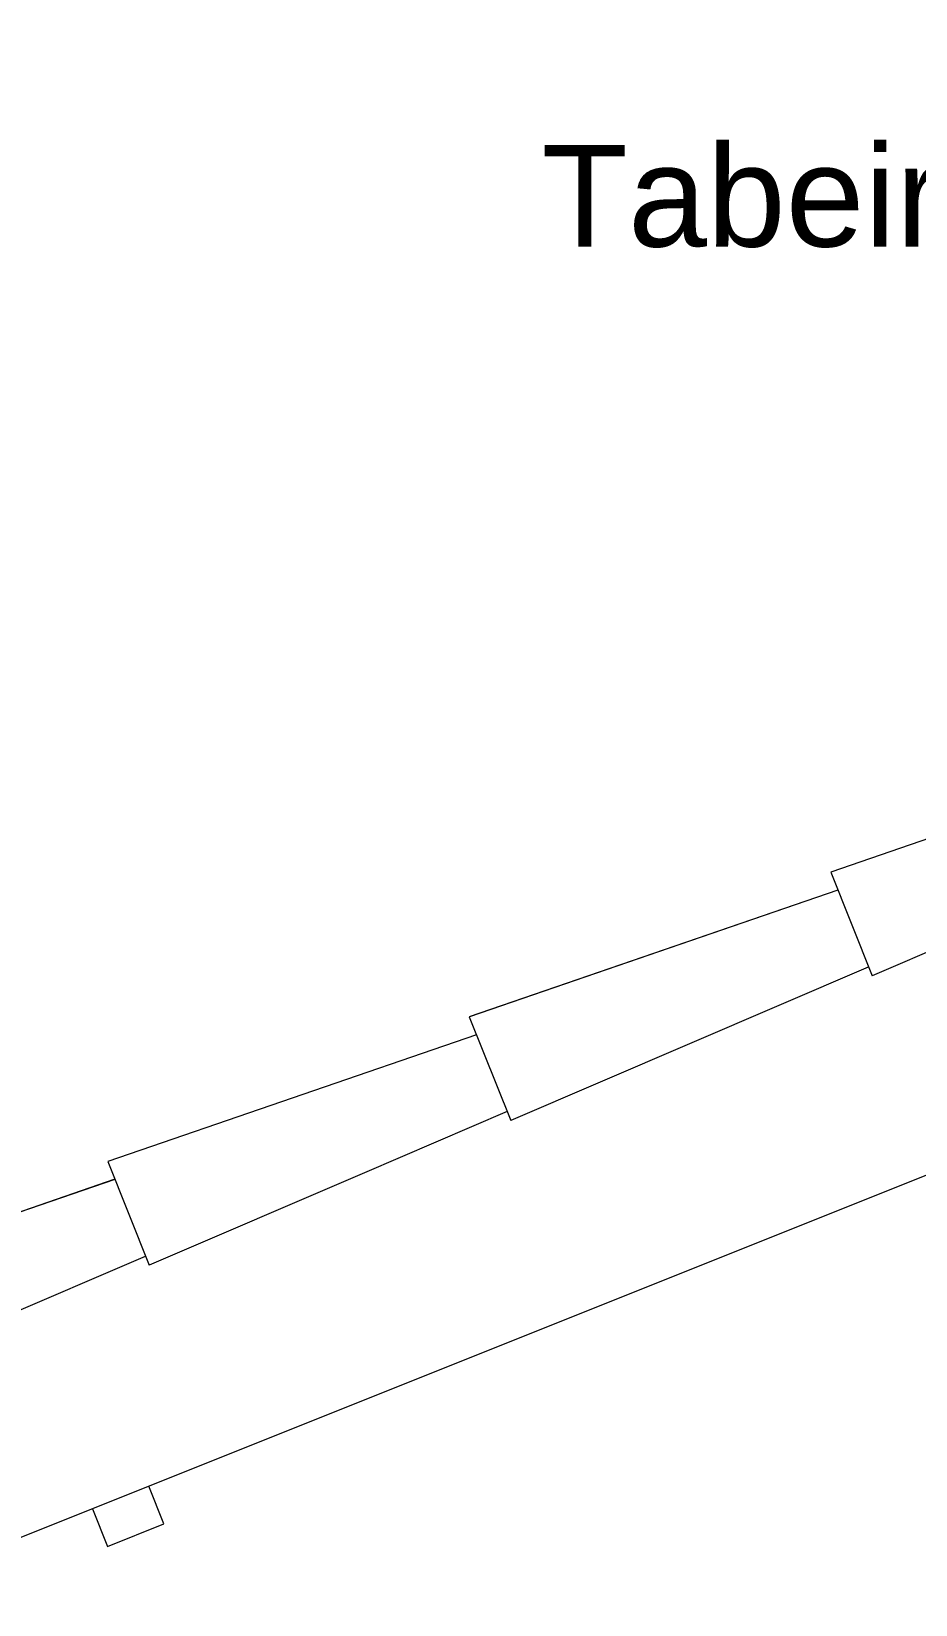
# Model space of a CAD drawing. Header units: millimetres. Extents: x -12976 to 58202, y -2238 to 7407.
# Drawn here: x -5484 to -4613, y 4891 to 6441 of the extents above; entities that cross this region are included whole.
import ezdxf

# ---------------------------------------------------------------- set-up
doc = ezdxf.new("R2010")
doc.units = ezdxf.units.MM
for name, color, linetype, lineweight in [('A-GLAZ-CURT', 52, 'Continuous', 9), ('A-GLAZ-CWMG', 51, 'Continuous', 9), ('A-ROOF-OTLN', 132, 'Continuous', 9), ('G-ANNO-TEXT', 231, 'Continuous', 9)]:
    doc.layers.add(name, color=color, linetype=linetype, lineweight=lineweight)
doc.styles.add('Arial', font='arial.ttf', dxfattribs={"height": 100})

# ---------------------------------------------------------------- blocks, each defined once
blk = doc.blocks.new('Rectangular Mullion - Terça-4255527-FACHADA POSTERIOR')
at = {"layer": 'A-GLAZ-CWMG'}
for p, q in [((-6588.1, 4476.4), (-6602.9, 4513.6)), ((-6658.6, 4491.3), (-6643.8, 4454.2)), ((-6643.8, 4454.2), (-6588.1, 4476.4))]:
    blk.add_line(p, q, dxfattribs=at)
blk = doc.blocks.new('COLONIAL BASE - COLONIAL BASE-V28-FACHADA POSTERIOR')
at = {"layer": 'A-GLAZ-CURT'}
blk.add_line((-6828.1, 4739.3), (-7191.6, 4614.3), dxfattribs=at)
blk = doc.blocks.new('COLONIAL BASE - COLONIAL BASE-V31-FACHADA POSTERIOR')
at = {"layer": 'A-GLAZ-CURT'}
blk.add_line((-4689.4, 5594.8), (-5052.6, 5469.9), dxfattribs=at)
blk = doc.blocks.new('COLONIAL BASE - COLONIAL BASE-V42-FACHADA POSTERIOR')
at = {"layer": 'A-GLAZ-CURT'}
for p, q in [((-5402.2, 5309.6), (-5765.7, 5184.6)), ((-5372.5, 5233.7), (-5724.9, 5082.5)), ((-5765.7, 5184.6), (-5724.9, 5082.5))]:
    blk.add_line(p, q, dxfattribs=at)
blk = doc.blocks.new('COLONIAL BASE - COLONIAL BASE-V43-FACHADA POSTERIOR')
at = {"layer": 'A-GLAZ-CURT'}
for p, q in [((-5045.8, 5452.2), (-5409.3, 5327.2)), ((-5015.5, 5376.5), (-5156, 5316.2)), ((-5409.3, 5327.2), (-5368.4, 5225.1)), ((-5156, 5316.2), (-5368.4, 5225.1))]:
    blk.add_line(p, q, dxfattribs=at)
blk = doc.blocks.new('COLONIAL BASE - COLONIAL BASE-V44-FACHADA POSTERIOR')
at = {"layer": 'A-GLAZ-CURT'}
for p, q in [((-4689.4, 5594.8), (-5052.8, 5469.8)), ((-4659.5, 5518.9), (-5012, 5367.7)), ((-5052.8, 5469.8), (-5012, 5367.7))]:
    blk.add_line(p, q, dxfattribs=at)
blk = doc.blocks.new('COLONIAL BASE - COLONIAL BASE-V38-FACHADA POSTERIOR')
at = {"layer": 'A-GLAZ-CURT'}
for p, q in [((-6828.1, 4739.3), (-7191.6, 4614.3)), ((-6797.8, 4663.5), (-7150.8, 4512.2)), ((-7191.6, 4614.3), (-7150.8, 4512.2))]:
    blk.add_line(p, q, dxfattribs=at)

msp = doc.modelspace()

# ---------------------------------------------------------------- linework, layer by layer
at = {"layer": 'A-ROOF-OTLN'}
msp.add_line((-1784.6, 6440.9), (-7844.6, 4016.9), dxfattribs=at)

# ---------------------------------------------------------------- block references
at = {"layer": 'A-GLAZ-CURT'}
for name, p in [('COLONIAL BASE - COLONIAL BASE-V28-FACHADA POSTERIOR', (2495.3, 998.1)), ('COLONIAL BASE - COLONIAL BASE-V28-FACHADA POSTERIOR', (2495.3, 998.1)), ('COLONIAL BASE - COLONIAL BASE-V28-FACHADA POSTERIOR', (2495.3, 998.1)), ('COLONIAL BASE - COLONIAL BASE-V28-FACHADA POSTERIOR', (2495.3, 998.1)), ('COLONIAL BASE - COLONIAL BASE-V28-FACHADA POSTERIOR', (2495.3, 998.1)), ('COLONIAL BASE - COLONIAL BASE-V28-FACHADA POSTERIOR', (2495.3, 998.1)), ('COLONIAL BASE - COLONIAL BASE-V28-FACHADA POSTERIOR', (2495.3, 998.1)), ('COLONIAL BASE - COLONIAL BASE-V28-FACHADA POSTERIOR', (2495.3, 998.1)), ('COLONIAL BASE - COLONIAL BASE-V28-FACHADA POSTERIOR', (2495.3, 998.1)), ('COLONIAL BASE - COLONIAL BASE-V28-FACHADA POSTERIOR', (2495.3, 998.1)), ('COLONIAL BASE - COLONIAL BASE-V28-FACHADA POSTERIOR', (2495.3, 998.1)), ('COLONIAL BASE - COLONIAL BASE-V28-FACHADA POSTERIOR', (2495.3, 998.1)), ('COLONIAL BASE - COLONIAL BASE-V28-FACHADA POSTERIOR', (2495.3, 998.1)), ('COLONIAL BASE - COLONIAL BASE-V28-FACHADA POSTERIOR', (2495.3, 998.1)), ('COLONIAL BASE - COLONIAL BASE-V28-FACHADA POSTERIOR', (2495.3, 998.1)), ('COLONIAL BASE - COLONIAL BASE-V28-FACHADA POSTERIOR', (2495.3, 998.1)), ('COLONIAL BASE - COLONIAL BASE-V28-FACHADA POSTERIOR', (2495.3, 998.1)), ('COLONIAL BASE - COLONIAL BASE-V28-FACHADA POSTERIOR', (2495.3, 998.1)), ('COLONIAL BASE - COLONIAL BASE-V28-FACHADA POSTERIOR', (2495.3, 998.1)), ('COLONIAL BASE - COLONIAL BASE-V28-FACHADA POSTERIOR', (2495.3, 998.1)), ('COLONIAL BASE - COLONIAL BASE-V28-FACHADA POSTERIOR', (2495.3, 998.1)), ('COLONIAL BASE - COLONIAL BASE-V28-FACHADA POSTERIOR', (2495.3, 998.1)), ('COLONIAL BASE - COLONIAL BASE-V28-FACHADA POSTERIOR', (2495.3, 998.1)), ('COLONIAL BASE - COLONIAL BASE-V28-FACHADA POSTERIOR', (2495.3, 998.1)), ('COLONIAL BASE - COLONIAL BASE-V28-FACHADA POSTERIOR', (2495.3, 998.1)), ('COLONIAL BASE - COLONIAL BASE-V28-FACHADA POSTERIOR', (2495.3, 998.1)), ('COLONIAL BASE - COLONIAL BASE-V28-FACHADA POSTERIOR', (2495.3, 998.1)), ('COLONIAL BASE - COLONIAL BASE-V28-FACHADA POSTERIOR', (2495.3, 998.1)), ('COLONIAL BASE - COLONIAL BASE-V28-FACHADA POSTERIOR', (2495.3, 998.1)), ('COLONIAL BASE - COLONIAL BASE-V28-FACHADA POSTERIOR', (2495.3, 998.1)), ('COLONIAL BASE - COLONIAL BASE-V28-FACHADA POSTERIOR', (2495.3, 998.1)), ('COLONIAL BASE - COLONIAL BASE-V28-FACHADA POSTERIOR', (2495.3, 998.1)), ('COLONIAL BASE - COLONIAL BASE-V28-FACHADA POSTERIOR', (2495.3, 998.1)), ('COLONIAL BASE - COLONIAL BASE-V28-FACHADA POSTERIOR', (2495.3, 998.1)), ('COLONIAL BASE - COLONIAL BASE-V28-FACHADA POSTERIOR', (2495.3, 998.1)), ('COLONIAL BASE - COLONIAL BASE-V28-FACHADA POSTERIOR', (2495.3, 998.1)), ('COLONIAL BASE - COLONIAL BASE-V28-FACHADA POSTERIOR', (2495.3, 998.1)), ('COLONIAL BASE - COLONIAL BASE-V28-FACHADA POSTERIOR', (2495.3, 998.1)), ('COLONIAL BASE - COLONIAL BASE-V28-FACHADA POSTERIOR', (2495.3, 998.1)), ('COLONIAL BASE - COLONIAL BASE-V28-FACHADA POSTERIOR', (2495.3, 998.1)), ('COLONIAL BASE - COLONIAL BASE-V28-FACHADA POSTERIOR', (2495.3, 998.1)), ('COLONIAL BASE - COLONIAL BASE-V28-FACHADA POSTERIOR', (2495.3, 998.1)), ('COLONIAL BASE - COLONIAL BASE-V28-FACHADA POSTERIOR', (2495.3, 998.1)), ('COLONIAL BASE - COLONIAL BASE-V28-FACHADA POSTERIOR', (2495.3, 998.1)), ('COLONIAL BASE - COLONIAL BASE-V28-FACHADA POSTERIOR', (2495.3, 998.1)), ('COLONIAL BASE - COLONIAL BASE-V28-FACHADA POSTERIOR', (2495.3, 998.1)), ('COLONIAL BASE - COLONIAL BASE-V28-FACHADA POSTERIOR', (2495.3, 998.1)), ('COLONIAL BASE - COLONIAL BASE-V28-FACHADA POSTERIOR', (2495.3, 998.1)), ('COLONIAL BASE - COLONIAL BASE-V28-FACHADA POSTERIOR', (2495.3, 998.1)), ('COLONIAL BASE - COLONIAL BASE-V28-FACHADA POSTERIOR', (2495.3, 998.1)), ('COLONIAL BASE - COLONIAL BASE-V28-FACHADA POSTERIOR', (2495.3, 998.1)), ('COLONIAL BASE - COLONIAL BASE-V28-FACHADA POSTERIOR', (2495.3, 998.1)), ('COLONIAL BASE - COLONIAL BASE-V28-FACHADA POSTERIOR', (2495.3, 998.1)), ('COLONIAL BASE - COLONIAL BASE-V28-FACHADA POSTERIOR', (2495.3, 998.1)), ('COLONIAL BASE - COLONIAL BASE-V28-FACHADA POSTERIOR', (2495.3, 998.1)), ('COLONIAL BASE - COLONIAL BASE-V28-FACHADA POSTERIOR', (2495.3, 998.1)), ('COLONIAL BASE - COLONIAL BASE-V28-FACHADA POSTERIOR', (2495.3, 998.1)), ('COLONIAL BASE - COLONIAL BASE-V28-FACHADA POSTERIOR', (2495.3, 998.1)), ('COLONIAL BASE - COLONIAL BASE-V28-FACHADA POSTERIOR', (2495.3, 998.1)), ('COLONIAL BASE - COLONIAL BASE-V28-FACHADA POSTERIOR', (2495.3, 998.1)), ('COLONIAL BASE - COLONIAL BASE-V38-FACHADA POSTERIOR', (2495.3, 998.1)), ('COLONIAL BASE - COLONIAL BASE-V44-FACHADA POSTERIOR', (0, 0)), ('COLONIAL BASE - COLONIAL BASE-V31-FACHADA POSTERIOR', (0, 0)), ('COLONIAL BASE - COLONIAL BASE-V31-FACHADA POSTERIOR', (0, 0)), ('COLONIAL BASE - COLONIAL BASE-V31-FACHADA POSTERIOR', (0, 0)), ('COLONIAL BASE - COLONIAL BASE-V31-FACHADA POSTERIOR', (0, 0)), ('COLONIAL BASE - COLONIAL BASE-V31-FACHADA POSTERIOR', (0, 0)), ('COLONIAL BASE - COLONIAL BASE-V31-FACHADA POSTERIOR', (0, 0)), ('COLONIAL BASE - COLONIAL BASE-V31-FACHADA POSTERIOR', (0, 0)), ('COLONIAL BASE - COLONIAL BASE-V31-FACHADA POSTERIOR', (0, 0)), ('COLONIAL BASE - COLONIAL BASE-V31-FACHADA POSTERIOR', (0, 0)), ('COLONIAL BASE - COLONIAL BASE-V31-FACHADA POSTERIOR', (0, 0)), ('COLONIAL BASE - COLONIAL BASE-V31-FACHADA POSTERIOR', (0, 0)), ('COLONIAL BASE - COLONIAL BASE-V31-FACHADA POSTERIOR', (0, 0)), ('COLONIAL BASE - COLONIAL BASE-V31-FACHADA POSTERIOR', (0, 0)), ('COLONIAL BASE - COLONIAL BASE-V31-FACHADA POSTERIOR', (0, 0)), ('COLONIAL BASE - COLONIAL BASE-V31-FACHADA POSTERIOR', (0, 0)), ('COLONIAL BASE - COLONIAL BASE-V31-FACHADA POSTERIOR', (0, 0)), ('COLONIAL BASE - COLONIAL BASE-V31-FACHADA POSTERIOR', (0, 0)), ('COLONIAL BASE - COLONIAL BASE-V31-FACHADA POSTERIOR', (0, 0)), ('COLONIAL BASE - COLONIAL BASE-V31-FACHADA POSTERIOR', (0, 0)), ('COLONIAL BASE - COLONIAL BASE-V31-FACHADA POSTERIOR', (0, 0)), ('COLONIAL BASE - COLONIAL BASE-V31-FACHADA POSTERIOR', (0, 0)), ('COLONIAL BASE - COLONIAL BASE-V31-FACHADA POSTERIOR', (0, 0)), ('COLONIAL BASE - COLONIAL BASE-V31-FACHADA POSTERIOR', (0, 0)), ('COLONIAL BASE - COLONIAL BASE-V31-FACHADA POSTERIOR', (0, 0)), ('COLONIAL BASE - COLONIAL BASE-V31-FACHADA POSTERIOR', (0, 0)), ('COLONIAL BASE - COLONIAL BASE-V31-FACHADA POSTERIOR', (0, 0)), ('COLONIAL BASE - COLONIAL BASE-V31-FACHADA POSTERIOR', (0, 0)), ('COLONIAL BASE - COLONIAL BASE-V31-FACHADA POSTERIOR', (0, 0)), ('COLONIAL BASE - COLONIAL BASE-V31-FACHADA POSTERIOR', (0, 0)), ('COLONIAL BASE - COLONIAL BASE-V31-FACHADA POSTERIOR', (0, 0)), ('COLONIAL BASE - COLONIAL BASE-V31-FACHADA POSTERIOR', (0, 0)), ('COLONIAL BASE - COLONIAL BASE-V31-FACHADA POSTERIOR', (0, 0)), ('COLONIAL BASE - COLONIAL BASE-V31-FACHADA POSTERIOR', (0, 0)), ('COLONIAL BASE - COLONIAL BASE-V31-FACHADA POSTERIOR', (0, 0)), ('COLONIAL BASE - COLONIAL BASE-V31-FACHADA POSTERIOR', (0, 0)), ('COLONIAL BASE - COLONIAL BASE-V31-FACHADA POSTERIOR', (0, 0)), ('COLONIAL BASE - COLONIAL BASE-V31-FACHADA POSTERIOR', (0, 0)), ('COLONIAL BASE - COLONIAL BASE-V31-FACHADA POSTERIOR', (0, 0)), ('COLONIAL BASE - COLONIAL BASE-V31-FACHADA POSTERIOR', (0, 0)), ('COLONIAL BASE - COLONIAL BASE-V31-FACHADA POSTERIOR', (0, 0)), ('COLONIAL BASE - COLONIAL BASE-V31-FACHADA POSTERIOR', (0, 0)), ('COLONIAL BASE - COLONIAL BASE-V31-FACHADA POSTERIOR', (0, 0)), ('COLONIAL BASE - COLONIAL BASE-V31-FACHADA POSTERIOR', (0, 0)), ('COLONIAL BASE - COLONIAL BASE-V31-FACHADA POSTERIOR', (0, 0)), ('COLONIAL BASE - COLONIAL BASE-V31-FACHADA POSTERIOR', (0, 0)), ('COLONIAL BASE - COLONIAL BASE-V31-FACHADA POSTERIOR', (0, 0)), ('COLONIAL BASE - COLONIAL BASE-V31-FACHADA POSTERIOR', (0, 0)), ('COLONIAL BASE - COLONIAL BASE-V31-FACHADA POSTERIOR', (0, 0)), ('COLONIAL BASE - COLONIAL BASE-V31-FACHADA POSTERIOR', (0, 0)), ('COLONIAL BASE - COLONIAL BASE-V31-FACHADA POSTERIOR', (0, 0)), ('COLONIAL BASE - COLONIAL BASE-V31-FACHADA POSTERIOR', (0, 0)), ('COLONIAL BASE - COLONIAL BASE-V31-FACHADA POSTERIOR', (0, 0)), ('COLONIAL BASE - COLONIAL BASE-V31-FACHADA POSTERIOR', (0, 0)), ('COLONIAL BASE - COLONIAL BASE-V31-FACHADA POSTERIOR', (0, 0)), ('COLONIAL BASE - COLONIAL BASE-V31-FACHADA POSTERIOR', (0, 0)), ('COLONIAL BASE - COLONIAL BASE-V31-FACHADA POSTERIOR', (0, 0)), ('COLONIAL BASE - COLONIAL BASE-V31-FACHADA POSTERIOR', (0, 0)), ('COLONIAL BASE - COLONIAL BASE-V31-FACHADA POSTERIOR', (0, 0)), ('COLONIAL BASE - COLONIAL BASE-V31-FACHADA POSTERIOR', (0, 0)), ('COLONIAL BASE - COLONIAL BASE-V31-FACHADA POSTERIOR', (0, 0)), ('COLONIAL BASE - COLONIAL BASE-V28-FACHADA POSTERIOR', (1782.4, 712.9)), ('COLONIAL BASE - COLONIAL BASE-V28-FACHADA POSTERIOR', (1782.4, 712.9)), ('COLONIAL BASE - COLONIAL BASE-V28-FACHADA POSTERIOR', (1782.4, 712.9)), ('COLONIAL BASE - COLONIAL BASE-V28-FACHADA POSTERIOR', (1782.4, 712.9)), ('COLONIAL BASE - COLONIAL BASE-V28-FACHADA POSTERIOR', (1782.4, 712.9)), ('COLONIAL BASE - COLONIAL BASE-V28-FACHADA POSTERIOR', (1782.4, 712.9)), ('COLONIAL BASE - COLONIAL BASE-V28-FACHADA POSTERIOR', (1782.4, 712.9)), ('COLONIAL BASE - COLONIAL BASE-V28-FACHADA POSTERIOR', (1782.4, 712.9)), ('COLONIAL BASE - COLONIAL BASE-V28-FACHADA POSTERIOR', (1782.4, 712.9)), ('COLONIAL BASE - COLONIAL BASE-V28-FACHADA POSTERIOR', (1782.4, 712.9)), ('COLONIAL BASE - COLONIAL BASE-V28-FACHADA POSTERIOR', (1782.4, 712.9)), ('COLONIAL BASE - COLONIAL BASE-V28-FACHADA POSTERIOR', (1782.4, 712.9)), ('COLONIAL BASE - COLONIAL BASE-V28-FACHADA POSTERIOR', (1782.4, 712.9)), ('COLONIAL BASE - COLONIAL BASE-V28-FACHADA POSTERIOR', (1782.4, 712.9)), ('COLONIAL BASE - COLONIAL BASE-V28-FACHADA POSTERIOR', (1782.4, 712.9)), ('COLONIAL BASE - COLONIAL BASE-V28-FACHADA POSTERIOR', (1782.4, 712.9)), ('COLONIAL BASE - COLONIAL BASE-V28-FACHADA POSTERIOR', (1782.4, 712.9)), ('COLONIAL BASE - COLONIAL BASE-V28-FACHADA POSTERIOR', (1782.4, 712.9)), ('COLONIAL BASE - COLONIAL BASE-V28-FACHADA POSTERIOR', (1782.4, 712.9)), ('COLONIAL BASE - COLONIAL BASE-V28-FACHADA POSTERIOR', (1782.4, 712.9)), ('COLONIAL BASE - COLONIAL BASE-V28-FACHADA POSTERIOR', (1782.4, 712.9)), ('COLONIAL BASE - COLONIAL BASE-V28-FACHADA POSTERIOR', (1782.4, 712.9)), ('COLONIAL BASE - COLONIAL BASE-V28-FACHADA POSTERIOR', (1782.4, 712.9)), ('COLONIAL BASE - COLONIAL BASE-V28-FACHADA POSTERIOR', (1782.4, 712.9)), ('COLONIAL BASE - COLONIAL BASE-V28-FACHADA POSTERIOR', (1782.4, 712.9)), ('COLONIAL BASE - COLONIAL BASE-V28-FACHADA POSTERIOR', (1782.4, 712.9)), ('COLONIAL BASE - COLONIAL BASE-V28-FACHADA POSTERIOR', (1782.4, 712.9)), ('COLONIAL BASE - COLONIAL BASE-V28-FACHADA POSTERIOR', (1782.4, 712.9)), ('COLONIAL BASE - COLONIAL BASE-V28-FACHADA POSTERIOR', (1782.4, 712.9)), ('COLONIAL BASE - COLONIAL BASE-V28-FACHADA POSTERIOR', (1782.4, 712.9)), ('COLONIAL BASE - COLONIAL BASE-V28-FACHADA POSTERIOR', (1782.4, 712.9)), ('COLONIAL BASE - COLONIAL BASE-V28-FACHADA POSTERIOR', (1782.4, 712.9)), ('COLONIAL BASE - COLONIAL BASE-V28-FACHADA POSTERIOR', (1782.4, 712.9)), ('COLONIAL BASE - COLONIAL BASE-V28-FACHADA POSTERIOR', (1782.4, 712.9)), ('COLONIAL BASE - COLONIAL BASE-V28-FACHADA POSTERIOR', (1782.4, 712.9)), ('COLONIAL BASE - COLONIAL BASE-V28-FACHADA POSTERIOR', (1782.4, 712.9)), ('COLONIAL BASE - COLONIAL BASE-V28-FACHADA POSTERIOR', (1782.4, 712.9)), ('COLONIAL BASE - COLONIAL BASE-V28-FACHADA POSTERIOR', (1782.4, 712.9)), ('COLONIAL BASE - COLONIAL BASE-V28-FACHADA POSTERIOR', (1782.4, 712.9)), ('COLONIAL BASE - COLONIAL BASE-V28-FACHADA POSTERIOR', (1782.4, 712.9)), ('COLONIAL BASE - COLONIAL BASE-V28-FACHADA POSTERIOR', (1782.4, 712.9)), ('COLONIAL BASE - COLONIAL BASE-V28-FACHADA POSTERIOR', (1782.4, 712.9)), ('COLONIAL BASE - COLONIAL BASE-V28-FACHADA POSTERIOR', (1782.4, 712.9)), ('COLONIAL BASE - COLONIAL BASE-V28-FACHADA POSTERIOR', (1782.4, 712.9)), ('COLONIAL BASE - COLONIAL BASE-V28-FACHADA POSTERIOR', (1782.4, 712.9)), ('COLONIAL BASE - COLONIAL BASE-V28-FACHADA POSTERIOR', (1782.4, 712.9)), ('COLONIAL BASE - COLONIAL BASE-V28-FACHADA POSTERIOR', (1782.4, 712.9)), ('COLONIAL BASE - COLONIAL BASE-V28-FACHADA POSTERIOR', (1782.4, 712.9)), ('COLONIAL BASE - COLONIAL BASE-V28-FACHADA POSTERIOR', (1782.4, 712.9)), ('COLONIAL BASE - COLONIAL BASE-V28-FACHADA POSTERIOR', (1782.4, 712.9)), ('COLONIAL BASE - COLONIAL BASE-V28-FACHADA POSTERIOR', (1782.4, 712.9)), ('COLONIAL BASE - COLONIAL BASE-V28-FACHADA POSTERIOR', (1782.4, 712.9)), ('COLONIAL BASE - COLONIAL BASE-V28-FACHADA POSTERIOR', (1782.4, 712.9)), ('COLONIAL BASE - COLONIAL BASE-V28-FACHADA POSTERIOR', (1782.4, 712.9)), ('COLONIAL BASE - COLONIAL BASE-V28-FACHADA POSTERIOR', (1782.4, 712.9)), ('COLONIAL BASE - COLONIAL BASE-V28-FACHADA POSTERIOR', (1782.4, 712.9)), ('COLONIAL BASE - COLONIAL BASE-V28-FACHADA POSTERIOR', (1782.4, 712.9)), ('COLONIAL BASE - COLONIAL BASE-V28-FACHADA POSTERIOR', (1782.4, 712.9)), ('COLONIAL BASE - COLONIAL BASE-V28-FACHADA POSTERIOR', (1782.4, 712.9)), ('COLONIAL BASE - COLONIAL BASE-V28-FACHADA POSTERIOR', (1782.4, 712.9)), ('COLONIAL BASE - COLONIAL BASE-V43-FACHADA POSTERIOR', (0, 0)), ('COLONIAL BASE - COLONIAL BASE-V28-FACHADA POSTERIOR', (1425.9, 570.4)), ('COLONIAL BASE - COLONIAL BASE-V28-FACHADA POSTERIOR', (1425.9, 570.4)), ('COLONIAL BASE - COLONIAL BASE-V28-FACHADA POSTERIOR', (1425.9, 570.4)), ('COLONIAL BASE - COLONIAL BASE-V28-FACHADA POSTERIOR', (1425.9, 570.4)), ('COLONIAL BASE - COLONIAL BASE-V28-FACHADA POSTERIOR', (1425.9, 570.4)), ('COLONIAL BASE - COLONIAL BASE-V28-FACHADA POSTERIOR', (1425.9, 570.4)), ('COLONIAL BASE - COLONIAL BASE-V28-FACHADA POSTERIOR', (1425.9, 570.4)), ('COLONIAL BASE - COLONIAL BASE-V28-FACHADA POSTERIOR', (1425.9, 570.4)), ('COLONIAL BASE - COLONIAL BASE-V28-FACHADA POSTERIOR', (1425.9, 570.4)), ('COLONIAL BASE - COLONIAL BASE-V28-FACHADA POSTERIOR', (1425.9, 570.4)), ('COLONIAL BASE - COLONIAL BASE-V28-FACHADA POSTERIOR', (1425.9, 570.4)), ('COLONIAL BASE - COLONIAL BASE-V28-FACHADA POSTERIOR', (1425.9, 570.4)), ('COLONIAL BASE - COLONIAL BASE-V28-FACHADA POSTERIOR', (1425.9, 570.4)), ('COLONIAL BASE - COLONIAL BASE-V28-FACHADA POSTERIOR', (1425.9, 570.4)), ('COLONIAL BASE - COLONIAL BASE-V28-FACHADA POSTERIOR', (1425.9, 570.4)), ('COLONIAL BASE - COLONIAL BASE-V28-FACHADA POSTERIOR', (1425.9, 570.4)), ('COLONIAL BASE - COLONIAL BASE-V28-FACHADA POSTERIOR', (1425.9, 570.4)), ('COLONIAL BASE - COLONIAL BASE-V28-FACHADA POSTERIOR', (1425.9, 570.4)), ('COLONIAL BASE - COLONIAL BASE-V28-FACHADA POSTERIOR', (1425.9, 570.4)), ('COLONIAL BASE - COLONIAL BASE-V28-FACHADA POSTERIOR', (1425.9, 570.4)), ('COLONIAL BASE - COLONIAL BASE-V28-FACHADA POSTERIOR', (1425.9, 570.4)), ('COLONIAL BASE - COLONIAL BASE-V28-FACHADA POSTERIOR', (1425.9, 570.4)), ('COLONIAL BASE - COLONIAL BASE-V28-FACHADA POSTERIOR', (1425.9, 570.4)), ('COLONIAL BASE - COLONIAL BASE-V28-FACHADA POSTERIOR', (1425.9, 570.4)), ('COLONIAL BASE - COLONIAL BASE-V28-FACHADA POSTERIOR', (1425.9, 570.4)), ('COLONIAL BASE - COLONIAL BASE-V28-FACHADA POSTERIOR', (1425.9, 570.4)), ('COLONIAL BASE - COLONIAL BASE-V28-FACHADA POSTERIOR', (1425.9, 570.4)), ('COLONIAL BASE - COLONIAL BASE-V28-FACHADA POSTERIOR', (1425.9, 570.4)), ('COLONIAL BASE - COLONIAL BASE-V28-FACHADA POSTERIOR', (1425.9, 570.4)), ('COLONIAL BASE - COLONIAL BASE-V28-FACHADA POSTERIOR', (1425.9, 570.4)), ('COLONIAL BASE - COLONIAL BASE-V28-FACHADA POSTERIOR', (1425.9, 570.4)), ('COLONIAL BASE - COLONIAL BASE-V28-FACHADA POSTERIOR', (1425.9, 570.4)), ('COLONIAL BASE - COLONIAL BASE-V28-FACHADA POSTERIOR', (1425.9, 570.4)), ('COLONIAL BASE - COLONIAL BASE-V28-FACHADA POSTERIOR', (1425.9, 570.4)), ('COLONIAL BASE - COLONIAL BASE-V28-FACHADA POSTERIOR', (1425.9, 570.4)), ('COLONIAL BASE - COLONIAL BASE-V28-FACHADA POSTERIOR', (1425.9, 570.4)), ('COLONIAL BASE - COLONIAL BASE-V28-FACHADA POSTERIOR', (1425.9, 570.4)), ('COLONIAL BASE - COLONIAL BASE-V28-FACHADA POSTERIOR', (1425.9, 570.4)), ('COLONIAL BASE - COLONIAL BASE-V28-FACHADA POSTERIOR', (1425.9, 570.4)), ('COLONIAL BASE - COLONIAL BASE-V28-FACHADA POSTERIOR', (1425.9, 570.4)), ('COLONIAL BASE - COLONIAL BASE-V28-FACHADA POSTERIOR', (1425.9, 570.4)), ('COLONIAL BASE - COLONIAL BASE-V28-FACHADA POSTERIOR', (1425.9, 570.4)), ('COLONIAL BASE - COLONIAL BASE-V28-FACHADA POSTERIOR', (1425.9, 570.4)), ('COLONIAL BASE - COLONIAL BASE-V28-FACHADA POSTERIOR', (1425.9, 570.4)), ('COLONIAL BASE - COLONIAL BASE-V28-FACHADA POSTERIOR', (1425.9, 570.4)), ('COLONIAL BASE - COLONIAL BASE-V28-FACHADA POSTERIOR', (1425.9, 570.4)), ('COLONIAL BASE - COLONIAL BASE-V28-FACHADA POSTERIOR', (1425.9, 570.4)), ('COLONIAL BASE - COLONIAL BASE-V28-FACHADA POSTERIOR', (1425.9, 570.4)), ('COLONIAL BASE - COLONIAL BASE-V28-FACHADA POSTERIOR', (1425.9, 570.4)), ('COLONIAL BASE - COLONIAL BASE-V28-FACHADA POSTERIOR', (1425.9, 570.4)), ('COLONIAL BASE - COLONIAL BASE-V28-FACHADA POSTERIOR', (1425.9, 570.4)), ('COLONIAL BASE - COLONIAL BASE-V28-FACHADA POSTERIOR', (1425.9, 570.4)), ('COLONIAL BASE - COLONIAL BASE-V28-FACHADA POSTERIOR', (1425.9, 570.4)), ('COLONIAL BASE - COLONIAL BASE-V28-FACHADA POSTERIOR', (1425.9, 570.4)), ('COLONIAL BASE - COLONIAL BASE-V28-FACHADA POSTERIOR', (1425.9, 570.4)), ('COLONIAL BASE - COLONIAL BASE-V28-FACHADA POSTERIOR', (1425.9, 570.4)), ('COLONIAL BASE - COLONIAL BASE-V28-FACHADA POSTERIOR', (1425.9, 570.4)), ('COLONIAL BASE - COLONIAL BASE-V28-FACHADA POSTERIOR', (1425.9, 570.4)), ('COLONIAL BASE - COLONIAL BASE-V28-FACHADA POSTERIOR', (1425.9, 570.4)), ('COLONIAL BASE - COLONIAL BASE-V28-FACHADA POSTERIOR', (1425.9, 570.4)), ('COLONIAL BASE - COLONIAL BASE-V42-FACHADA POSTERIOR', (0, 0))]:
    msp.add_blockref(name, p, dxfattribs=at)
at = {"layer": 'A-GLAZ-CWMG'}
msp.add_blockref('Rectangular Mullion - Terça-4255527-FACHADA POSTERIOR', (1234.3, 493.7), dxfattribs=at)

# ---------------------------------------------------------------- texts
at = {"layer": 'G-ANNO-TEXT', "color": 7, "insert": (-4981.6, 6328.9), "char_height": 100, "width": 1547.257, "attachment_point": 1, "style": 'Arial'}
msp.add_mtext('Tabeira em madeira', dxfattribs=at)

doc.saveas('drawing.dxf')
